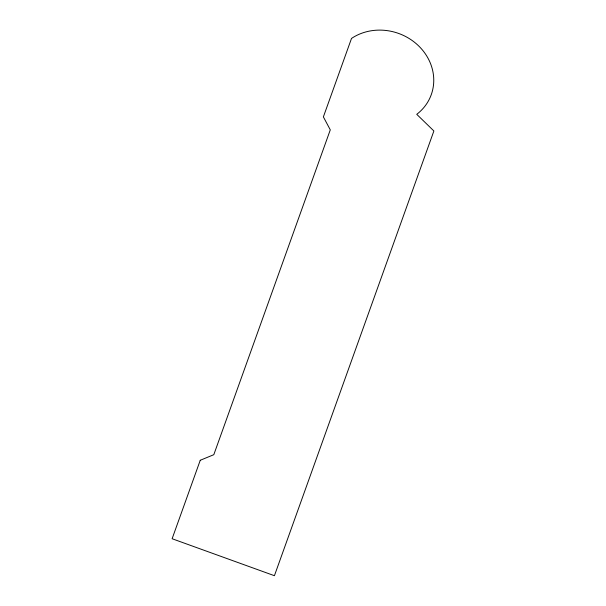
<?xml version="1.0" encoding="UTF-8"?>
<svg xmlns="http://www.w3.org/2000/svg" width="606" height="606" viewBox="0 0 606 606"><rect width="100%" height="100%" fill="white"/><g stroke="black" fill="none" stroke-linecap="round" stroke-linejoin="round"><path stroke-width="0.91" d="M200.253 460.272L172.119 538.734L274.42 575.7L433.881 130.979L416.746 114.322A51.328 46.442 20.5 0 0 421.882 49.351A51.328 46.442 20.5 0 0 351.51 38.428L323.377 116.89L330.285 129.858L213.804 454.697L200.253 460.272"/></g></svg>
